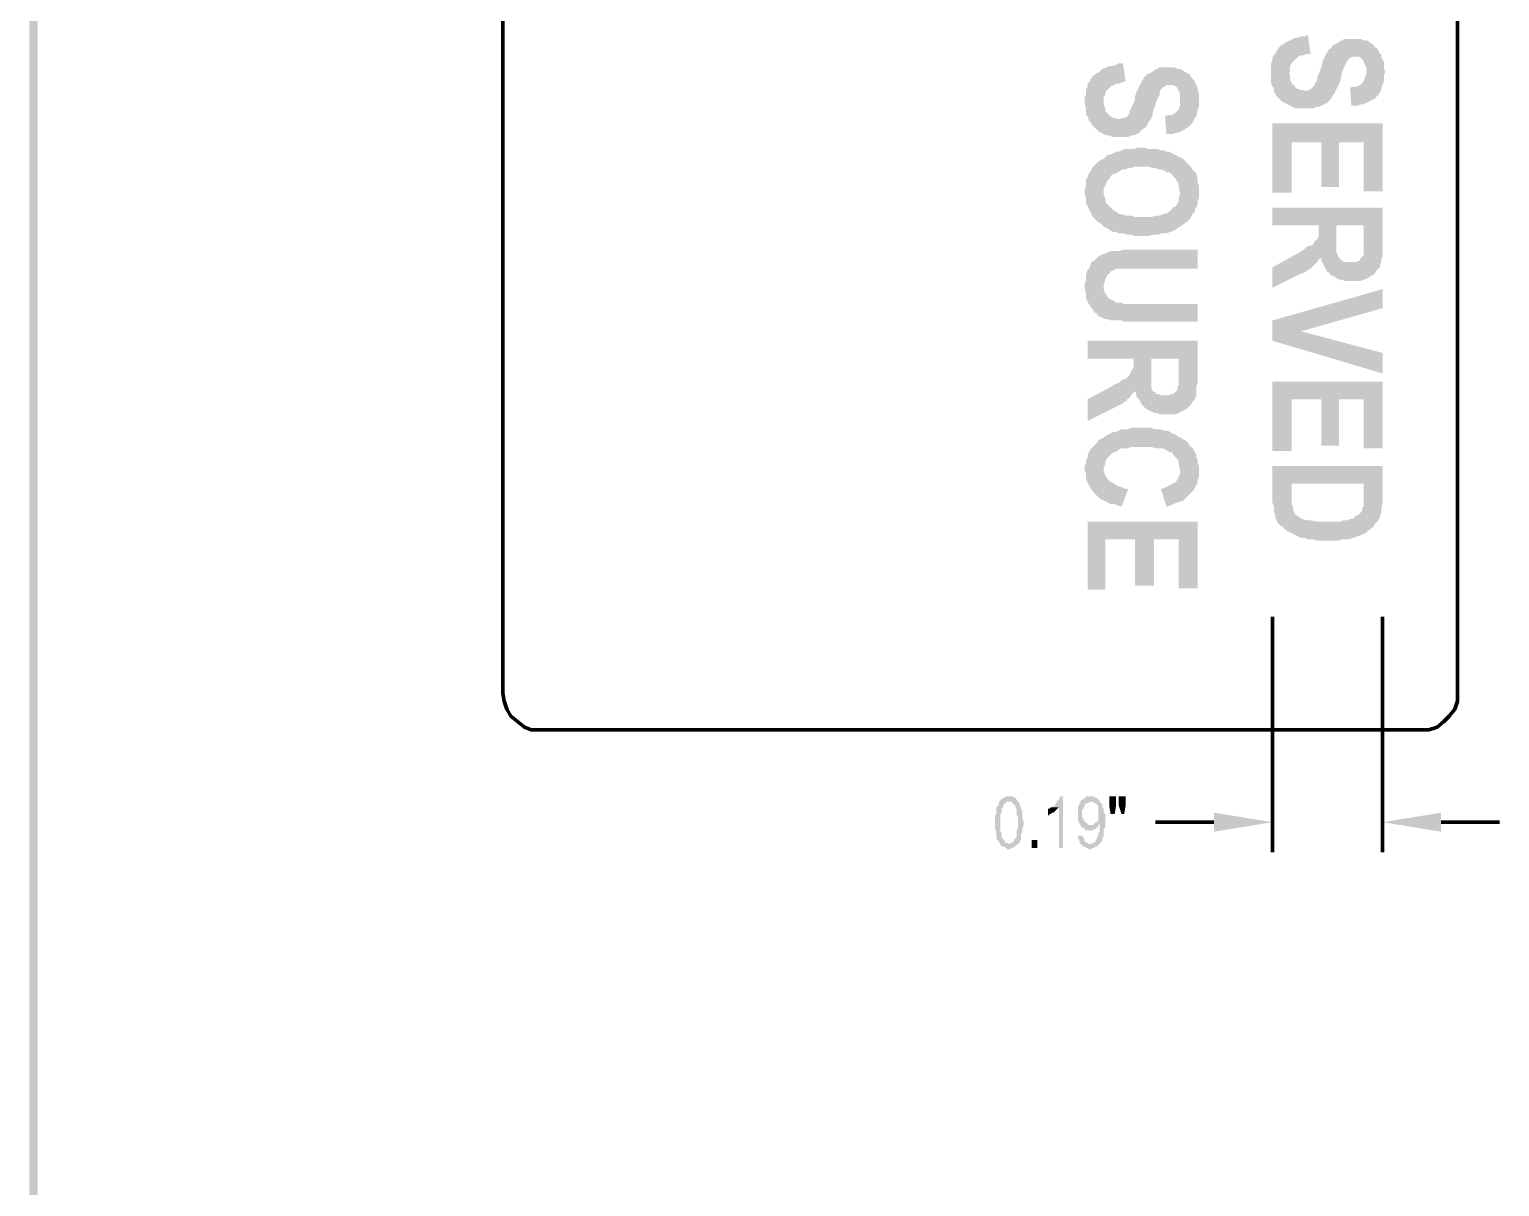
# Model space of a CAD drawing. Header units: inches. Extents: x -186 to 186, y -282 to 282.
# Drawn here: x -186.11 to -146.07, y -237.15 to -205.63 of the extents above; entities that cross this region are included whole.
import ezdxf

# ---------------------------------------------------------------- set-up
doc = ezdxf.new("R2010")
doc.units = ezdxf.units.IN
doc.header["$MEASUREMENT"] = 0
doc.layers.add('H', color=7, linetype='CONTINUOUS', lineweight=100)
doc.layers.add('P', color=250, linetype='CONTINUOUS', lineweight=100)

msp = doc.modelspace()

# ---------------------------------------------------------------- hatches: boundary and pattern name
at = {"layer": 'H', "linetype": 'Continuous'}
for points in [[(-185.889, 281.889), (-186.111, 282.111), (-185.889, -281.889)], [(-186.111, 282.111), (-185.889, -281.889), (-186.111, -282.111)], [(-151.222, -206.296), (-151.296, -205.778), (-151.37, -205.815), (-151.481, -205.815), (-151.556, -205.852), (-151.63, -205.852), (-151.704, -205.889), (-151.852, -205.963), (-151.815, -206.815), (-151.778, -206.778), (-151.778, -206.704), (-151.778, -206.63), (-151.741, -206.556), (-151.704, -206.519), (-151.667, -206.481), (-151.63, -206.444), (-151.556, -206.37), (-151.481, -206.333), (-151.407, -206.333), (-151.333, -206.296)], [(-149.185, -206.778), (-149.222, -206.704), (-149.222, -206.593), (-149.222, -206.519), (-149.259, -206.444), (-149.296, -206.37), (-149.296, -206.296), (-149.333, -206.296), (-149.37, -206.222), (-149.407, -206.148), (-149.481, -206.111), (-149.519, -206.037), (-149.593, -206), (-149.63, -205.963), (-149.704, -205.926), (-149.778, -205.926), (-149.852, -205.889), (-149.963, -205.889), (-150.111, -205.889), (-150.296, -205.889), (-150.37, -205.926), (-150.444, -205.963), (-150.481, -206), (-150.556, -206.037), (-150.63, -206.074), (-150.667, -206.148), (-150.741, -206.185), (-150.741, -206.222), (-150.778, -206.259), (-150.852, -206.407), (-150.889, -206.481), (-150.926, -206.667), (-150.963, -206.741), (-151, -206.852), (-151.037, -206.926), (-151.037, -207), (-151.074, -207.074), (-151.111, -207.111), (-151.111, -207.148), (-151.148, -207.185), (-151.222, -207.259), (-151.296, -207.296), (-151.37, -207.296), (-151.556, -207.259), (-151.63, -207.222), (-151.667, -207.148), (-151.704, -207.148), (-151.741, -207.074), (-151.778, -207), (-151.778, -206.889), (-151.815, -206.815), (-151.852, -205.963), (-151.926, -206), (-151.963, -206.037), (-152.037, -206.074), (-152.074, -206.111), (-152.148, -206.222), (-152.185, -206.296), (-152.222, -206.333), (-152.259, -206.407), (-152.259, -206.481), (-152.296, -206.556), (-152.296, -206.63), (-152.296, -206.704), (-152.296, -206.889), (-152.296, -207), (-152.296, -207.074), (-152.259, -207.185), (-152.222, -207.222), (-152.222, -207.333), (-152.185, -207.37), (-152.148, -207.444), (-152.111, -207.481), (-152.037, -207.556), (-152, -207.593), (-151.926, -207.63), (-151.852, -207.667), (-151.778, -207.704), (-151.704, -207.741), (-151.63, -207.778), (-151.556, -207.778), (-151.481, -207.778), (-151.222, -207.778), (-151.148, -207.778), (-151.074, -207.741), (-151, -207.741), (-150.926, -207.704), (-150.778, -207.63), (-150.704, -207.556), (-150.667, -207.519), (-150.63, -207.444), (-150.556, -207.37), (-150.556, -207.333), (-150.519, -207.259), (-150.481, -207.185), (-150.444, -207.111), (-150.407, -207), (-150.37, -206.815), (-150.333, -206.704), (-150.259, -206.556), (-150.222, -206.481), (-150.185, -206.444), (-150.148, -206.407), (-150.074, -206.37), (-150, -206.37), (-149.926, -206.37), (-149.852, -206.407), (-149.778, -206.481), (-149.778, -206.519), (-149.704, -206.667), (-149.704, -206.778), (-149.704, -207.63), (-149.63, -207.593), (-149.556, -207.556), (-149.481, -207.519), (-149.444, -207.481), (-149.37, -207.407), (-149.333, -207.333), (-149.296, -207.296), (-149.296, -207.222), (-149.259, -207.148), (-149.222, -207.037), (-149.222, -206.963), (-149.222, -206.889)], [(-156.259, -207.037), (-156.333, -206.556), (-156.444, -206.556), (-156.519, -206.593), (-156.63, -206.63), (-156.704, -206.63), (-156.778, -206.667), (-156.889, -206.704), (-156.852, -207.593), (-156.852, -207.556), (-156.852, -207.481), (-156.815, -207.407), (-156.815, -207.333), (-156.704, -207.222), (-156.667, -207.185), (-156.593, -207.148), (-156.519, -207.111), (-156.444, -207.111), (-156.37, -207.074)], [(-154.259, -207.556), (-154.259, -207.481), (-154.259, -207.37), (-154.296, -207.296), (-154.296, -207.222), (-154.333, -207.148), (-154.37, -207.074), (-154.37, -207.037), (-154.407, -207), (-154.481, -206.926), (-154.519, -206.852), (-154.593, -206.815), (-154.667, -206.778), (-154.704, -206.741), (-154.778, -206.704), (-154.852, -206.704), (-154.926, -206.667), (-155, -206.667), (-155.185, -206.667), (-155.333, -206.667), (-155.407, -206.704), (-155.481, -206.741), (-155.519, -206.778), (-155.593, -206.815), (-155.667, -206.852), (-155.741, -206.926), (-155.778, -206.963), (-155.778, -207), (-155.815, -207.037), (-155.852, -207.111), (-155.889, -207.185), (-155.926, -207.259), (-155.963, -207.333), (-156, -207.444), (-156, -207.519), (-156.037, -207.63), (-156.074, -207.704), (-156.111, -207.778), (-156.148, -207.852), (-156.148, -207.889), (-156.185, -207.963), (-156.259, -208.037), (-156.296, -208.037), (-156.333, -208.037), (-156.444, -208.074), (-156.593, -208.037), (-156.667, -208), (-156.741, -207.926), (-156.778, -207.889), (-156.815, -207.852), (-156.815, -207.778), (-156.852, -207.667), (-156.852, -207.593), (-156.889, -206.704), (-156.963, -206.778), (-157.037, -206.815), (-157.074, -206.852), (-157.148, -206.889), (-157.222, -207), (-157.222, -207.037), (-157.296, -207.111), (-157.296, -207.185), (-157.333, -207.259), (-157.333, -207.333), (-157.333, -207.407), (-157.37, -207.481), (-157.37, -207.667), (-157.333, -207.778), (-157.333, -207.852), (-157.333, -207.963), (-157.296, -208), (-157.259, -208.111), (-157.222, -208.148), (-157.148, -208.259), (-157.037, -208.37), (-157, -208.407), (-156.926, -208.444), (-156.852, -208.481), (-156.778, -208.519), (-156.704, -208.519), (-156.63, -208.556), (-156.519, -208.556), (-156.296, -208.556), (-156.185, -208.556), (-156.111, -208.519), (-156.037, -208.519), (-155.963, -208.481), (-155.889, -208.444), (-155.852, -208.407), (-155.778, -208.333), (-155.704, -208.296), (-155.667, -208.222), (-155.63, -208.148), (-155.593, -208.111), (-155.556, -208.037), (-155.519, -207.963), (-155.519, -207.889), (-155.481, -207.778), (-155.444, -207.667), (-155.407, -207.556), (-155.37, -207.481), (-155.333, -207.407), (-155.333, -207.333), (-155.296, -207.259), (-155.259, -207.222), (-155.185, -207.185), (-155.148, -207.148), (-155.037, -207.148), (-154.963, -207.148), (-154.889, -207.185), (-154.852, -207.222), (-154.815, -207.296), (-154.778, -207.37), (-154.778, -207.444), (-154.778, -207.556), (-154.741, -208.407), (-154.667, -208.37), (-154.63, -208.333), (-154.556, -208.296), (-154.481, -208.222), (-154.444, -208.185), (-154.407, -208.111), (-154.37, -208.037), (-154.333, -208), (-154.296, -207.815), (-154.259, -207.741), (-154.259, -207.667)], [(-149.704, -207.63), (-149.704, -206.778), (-149.704, -206.852), (-149.778, -207.037), (-149.815, -207.074), (-149.815, -207.111), (-149.889, -207.148), (-149.963, -207.185), (-150.037, -207.185), (-150.148, -207.222), (-150.111, -207.704), (-150, -207.704), (-149.926, -207.704), (-149.852, -207.667), (-149.778, -207.667)], [(-154.741, -208.407), (-154.778, -207.556), (-154.778, -207.63), (-154.778, -207.704), (-154.815, -207.815), (-154.852, -207.852), (-154.889, -207.889), (-154.926, -207.926), (-155, -207.963), (-155.111, -207.963), (-155.185, -208), (-155.148, -208.481), (-155.074, -208.481), (-154.963, -208.481), (-154.889, -208.444), (-154.815, -208.444)], [(-149.259, -210.037), (-149.259, -208.185), (-152.259, -208.185), (-152.259, -210.074), (-151.741, -210.074), (-151.741, -208.704), (-150.926, -208.704), (-150.926, -209.926), (-150.444, -209.926), (-150.444, -208.704), (-149.778, -208.704), (-149.778, -210.037)], [(-154.259, -210.074), (-154.259, -210), (-154.259, -209.889), (-154.296, -209.815), (-154.296, -209.741), (-154.333, -209.556), (-154.37, -209.519), (-154.444, -209.444), (-154.481, -209.37), (-154.63, -209.222), (-154.704, -209.148), (-154.778, -209.111), (-154.852, -209.074), (-155, -209), (-155.074, -208.963), (-155.148, -208.963), (-155.222, -208.926), (-155.296, -208.926), (-155.37, -208.889), (-155.444, -208.889), (-155.556, -208.889), (-155.63, -208.889), (-155.741, -208.852), (-155.926, -208.852), (-156.037, -208.889), (-156.111, -208.889), (-156.185, -208.889), (-156.296, -208.889), (-156.37, -208.926), (-156.444, -208.963), (-156.519, -208.963), (-156.593, -209), (-156.667, -209.037), (-156.741, -209.037), (-156.815, -209.111), (-156.852, -209.148), (-156.926, -209.185), (-157, -209.222), (-157.037, -209.259), (-157.111, -209.333), (-157.148, -209.37), (-157.185, -209.444), (-157.259, -209.556), (-157.296, -209.667), (-157.333, -209.704), (-157.333, -209.815), (-157.333, -209.889), (-157.37, -209.963), (-157.37, -210.111), (-157.333, -210.222), (-157.333, -210.296), (-157.333, -210.37), (-157.296, -210.444), (-157.259, -210.519), (-157.222, -210.593), (-157.185, -210.667), (-157.148, -210.741), (-157.111, -210.778), (-157.037, -210.852), (-157, -210.889), (-156.963, -210.889), (-156.889, -210.963), (-156.852, -211), (-156.852, -210.074), (-156.852, -209.963), (-156.815, -209.889), (-156.778, -209.815), (-156.778, -209.778), (-156.704, -209.704), (-156.667, -209.63), (-156.593, -209.556), (-156.519, -209.556), (-156.481, -209.519), (-156.407, -209.481), (-156.333, -209.444), (-156.259, -209.444), (-156.185, -209.407), (-156.111, -209.407), (-156, -209.37), (-155.63, -209.37), (-155.519, -209.407), (-155.444, -209.407), (-155.333, -209.444), (-155.296, -209.444), (-155.185, -209.481), (-155.148, -209.519), (-155.074, -209.519), (-155.037, -209.556), (-155, -209.556), (-154.963, -209.63), (-154.889, -209.704), (-154.852, -209.778), (-154.815, -209.815), (-154.815, -209.889), (-154.778, -210.074), (-154.704, -210.963), (-154.667, -210.926), (-154.519, -210.815), (-154.481, -210.741), (-154.444, -210.667), (-154.37, -210.593), (-154.37, -210.519), (-154.333, -210.481), (-154.296, -210.37), (-154.296, -210.296), (-154.259, -210.222), (-154.259, -210.148)], [(-154.704, -210.963), (-154.778, -210.074), (-154.778, -210.148), (-154.815, -210.222), (-154.815, -210.296), (-154.852, -210.37), (-154.889, -210.444), (-154.963, -210.481), (-155.037, -210.556), (-155.074, -210.593), (-155.111, -210.63), (-155.259, -210.667), (-155.333, -210.704), (-155.407, -210.704), (-155.593, -210.741), (-155.704, -210.741), (-155.815, -210.741), (-155.889, -210.741), (-156, -210.741), (-156.111, -210.704), (-156.259, -210.704), (-156.333, -210.667), (-156.407, -210.667), (-156.481, -210.63), (-156.519, -210.593), (-156.593, -210.556), (-156.667, -210.481), (-156.704, -210.444), (-156.778, -210.37), (-156.815, -210.296), (-156.815, -210.222), (-156.852, -210.148), (-156.852, -210.074), (-156.852, -211), (-156.778, -211.037), (-156.704, -211.074), (-156.667, -211.111), (-156.593, -211.148), (-156.519, -211.148), (-156.444, -211.185), (-156.333, -211.185), (-156.185, -211.222), (-156.111, -211.222), (-156, -211.259), (-155.63, -211.259), (-155.519, -211.222), (-155.444, -211.222), (-155.37, -211.222), (-155.296, -211.185), (-155.185, -211.185), (-155.037, -211.148), (-154.963, -211.111), (-154.889, -211.074), (-154.778, -211)], [(-149.259, -211.519), (-149.259, -210.481), (-152.259, -210.481), (-152.259, -210.963), (-151, -210.963), (-151, -211.074), (-151, -211.889), (-150.926, -211.852), (-150.926, -211.926), (-150.889, -212), (-150.852, -212.074), (-150.815, -212.148), (-150.778, -212.222), (-150.704, -212.259), (-150.667, -212.333), (-150.63, -212.333), (-150.556, -212.37), (-150.519, -210.963), (-149.778, -210.963), (-149.778, -212.444), (-149.667, -212.407), (-149.556, -212.333), (-149.481, -212.296), (-149.444, -212.222), (-149.37, -212.148), (-149.333, -212.111), (-149.333, -212.037), (-149.296, -211.963), (-149.296, -211.889), (-149.259, -211.815), (-149.259, -211.741), (-149.259, -211.63)], [(-149.778, -212.444), (-149.778, -211.37), (-149.778, -211.556), (-149.778, -211.667), (-149.778, -211.704), (-149.778, -211.778), (-149.815, -211.815), (-149.852, -211.852), (-149.889, -211.926), (-149.963, -211.963), (-150.037, -211.963), (-150.222, -211.963), (-150.296, -211.963), (-150.37, -211.926), (-150.407, -211.889), (-150.444, -211.852), (-150.481, -211.778), (-150.519, -211.704), (-150.519, -211.667), (-150.519, -210.963), (-150.556, -212.37), (-150.519, -212.407), (-150.444, -212.444), (-150.37, -212.444), (-150.296, -212.481), (-150.185, -212.481), (-150.111, -212.481), (-150, -212.481), (-149.926, -212.481), (-149.852, -212.481)], [(-151, -211.889), (-151, -211.074), (-151, -211.185), (-151, -211.259), (-151.037, -211.333), (-151.111, -211.407), (-151.148, -211.481), (-151.185, -211.519), (-151.259, -211.519), (-151.333, -211.556), (-151.407, -211.63), (-151.481, -211.667), (-151.593, -211.741), (-152.259, -212.111), (-152.259, -212.667), (-151.593, -212.333), (-151.519, -212.296), (-151.407, -212.259), (-151.333, -212.222), (-151.296, -212.185), (-151.222, -212.148), (-151.185, -212.111), (-151.148, -212.074), (-151.111, -212.037), (-151.037, -211.963)], [(-154.296, -213.593), (-154.296, -213.111), (-156.296, -213.111), (-156.37, -213.074), (-156.444, -213.074), (-156.519, -213.074), (-156.556, -213.037), (-156.63, -213), (-156.704, -212.963), (-156.778, -212.889), (-156.778, -212.852), (-156.815, -212.815), (-156.852, -212.704), (-156.852, -211.741), (-156.926, -211.778), (-157, -211.815), (-157.037, -211.852), (-157.111, -211.926), (-157.185, -211.963), (-157.222, -212.037), (-157.222, -212.074), (-157.259, -212.148), (-157.296, -212.185), (-157.333, -212.296), (-157.333, -212.37), (-157.333, -212.444), (-157.37, -212.556), (-157.37, -212.704), (-157.333, -212.815), (-157.333, -212.889), (-157.333, -212.963), (-157.296, -213.037), (-157.259, -213.111), (-157.185, -213.222), (-157.148, -213.259), (-157.111, -213.333), (-157.037, -213.37), (-157, -213.444), (-156.889, -213.481), (-156.852, -213.519), (-156.778, -213.519), (-156.741, -213.519), (-156.667, -213.556), (-156.63, -213.556), (-156.556, -213.556), (-156.481, -213.556), (-156.37, -213.556), (-156.296, -213.593), (-155.889, -213.593)], [(-154.296, -212.148), (-154.296, -211.63), (-156.037, -211.63), (-156.148, -211.63), (-156.333, -211.63), (-156.444, -211.667), (-156.519, -211.667), (-156.593, -211.667), (-156.667, -211.667), (-156.741, -211.704), (-156.778, -211.704), (-156.815, -211.741), (-156.852, -211.741), (-156.852, -212.63), (-156.852, -212.593), (-156.815, -212.444), (-156.778, -212.37), (-156.741, -212.296), (-156.704, -212.296), (-156.667, -212.222), (-156.593, -212.185), (-156.519, -212.148), (-156.444, -212.148), (-156.37, -212.148), (-155.926, -212.148)], [(-149.259, -213.222), (-149.259, -212.704), (-152.259, -213.556), (-151.481, -213.852)], [(-149.259, -215), (-149.259, -214.444), (-151.481, -213.852), (-152.259, -213.556), (-152.259, -214.111)], [(-154.296, -215.148), (-154.296, -214.111), (-157.296, -214.111), (-157.296, -214.593), (-156.037, -214.593), (-156.037, -214.704), (-156.037, -215.519), (-156, -215.481), (-155.963, -215.556), (-155.963, -215.63), (-155.889, -215.704), (-155.852, -215.778), (-155.815, -215.852), (-155.704, -215.963), (-155.63, -216), (-155.556, -214.593), (-154.815, -214.593), (-154.815, -216.074), (-154.741, -216.037), (-154.667, -216), (-154.593, -215.963), (-154.519, -215.889), (-154.481, -215.852), (-154.444, -215.778), (-154.37, -215.704), (-154.37, -215.667), (-154.333, -215.593), (-154.333, -215.519), (-154.333, -215.444), (-154.333, -215.37), (-154.296, -215.259)], [(-154.815, -216.074), (-154.815, -215), (-154.815, -215.185), (-154.815, -215.296), (-154.815, -215.333), (-154.852, -215.37), (-154.852, -215.444), (-154.889, -215.481), (-154.963, -215.556), (-155, -215.556), (-155.111, -215.593), (-155.296, -215.593), (-155.37, -215.556), (-155.444, -215.556), (-155.444, -215.519), (-155.519, -215.481), (-155.556, -215.407), (-155.556, -215.37), (-155.556, -215.333), (-155.556, -215.296), (-155.556, -214.593), (-155.63, -216), (-155.556, -216.037), (-155.481, -216.074), (-155.407, -216.074), (-155.333, -216.111), (-155.222, -216.111), (-155.148, -216.111), (-155.037, -216.111), (-154.963, -216.111), (-154.889, -216.111)], [(-156.037, -215.519), (-156.037, -214.704), (-156.037, -214.815), (-156.074, -214.889), (-156.111, -214.963), (-156.148, -215.037), (-156.222, -215.111), (-156.259, -215.148), (-156.296, -215.148), (-156.37, -215.185), (-156.444, -215.259), (-156.556, -215.296), (-156.667, -215.37), (-157.296, -215.704), (-157.296, -216.296), (-156.704, -216), (-156.63, -215.963), (-156.556, -215.926), (-156.481, -215.889), (-156.407, -215.852), (-156.333, -215.815), (-156.296, -215.778), (-156.222, -215.741), (-156.222, -215.704), (-156.148, -215.667), (-156.111, -215.593)], [(-149.259, -217.037), (-149.259, -215.222), (-152.259, -215.222), (-152.259, -217.111), (-151.741, -217.111), (-151.741, -215.704), (-150.926, -215.704), (-150.926, -216.963), (-150.444, -216.963), (-150.444, -215.704), (-149.778, -215.704), (-149.778, -217.037)], [(-154.704, -216.778), (-154.778, -216.741), (-154.852, -216.704), (-154.889, -216.667), (-155, -216.63), (-155.037, -216.593), (-155.148, -216.556), (-155.222, -216.556), (-155.296, -216.519), (-155.37, -216.519), (-155.481, -216.519), (-155.556, -216.481), (-155.63, -216.481), (-155.741, -216.481), (-155.926, -216.481), (-156, -216.481), (-156.111, -216.481), (-156.185, -216.519), (-156.296, -216.519), (-156.37, -216.519), (-156.519, -216.593), (-156.593, -216.593), (-156.667, -216.63), (-156.741, -216.667), (-156.852, -216.741), (-156.852, -217.593), (-156.852, -217.556), (-156.815, -217.481), (-156.815, -217.407), (-156.778, -217.333), (-156.741, -217.296), (-156.667, -217.222), (-156.593, -217.148), (-156.556, -217.148), (-156.481, -217.111), (-156.444, -217.074), (-156.37, -217.037), (-156.296, -217.037), (-156.185, -217.037), (-156.111, -217), (-156, -217), (-155.593, -217), (-155.407, -217.037), (-155.333, -217.037), (-155.259, -217.037), (-155.185, -217.074), (-155.111, -217.111), (-155.074, -217.148), (-155, -217.148), (-154.926, -217.259), (-154.852, -217.333), (-154.815, -217.37), (-154.815, -217.444), (-154.778, -217.63)], [(-156.185, -218.148), (-156.259, -218.148), (-156.333, -218.111), (-156.444, -218.074), (-156.519, -218.037), (-156.63, -217.963), (-156.704, -217.926), (-156.741, -217.889), (-156.815, -217.778), (-156.852, -217.667), (-156.852, -217.593), (-156.852, -216.741), (-156.926, -216.778), (-157, -216.815), (-157.037, -216.889), (-157.111, -216.963), (-157.148, -217), (-157.222, -217.074), (-157.259, -217.148), (-157.296, -217.222), (-157.296, -217.296), (-157.333, -217.37), (-157.333, -217.444), (-157.37, -217.519), (-157.37, -217.667), (-157.333, -217.741), (-157.333, -217.815), (-157.333, -217.889), (-157.296, -217.963), (-157.259, -218.037), (-157.222, -218.111), (-157.111, -218.259), (-157, -218.37), (-156.963, -218.407), (-156.889, -218.444), (-156.815, -218.481), (-156.741, -218.519), (-156.667, -218.556), (-156.556, -218.556), (-156.481, -218.593), (-156.37, -218.63)], [(-154.259, -217.63), (-154.259, -217.593), (-154.259, -217.519), (-154.296, -217.444), (-154.296, -217.333), (-154.333, -217.296), (-154.333, -217.185), (-154.37, -217.148), (-154.407, -217.074), (-154.481, -217), (-154.519, -216.963), (-154.556, -216.889), (-154.63, -216.815), (-154.667, -216.815), (-154.704, -216.778), (-154.778, -217.63), (-154.778, -217.667), (-154.778, -217.741), (-154.815, -217.815), (-154.852, -217.889), (-154.889, -217.963), (-154.963, -218), (-155.037, -218.037), (-155.111, -218.074), (-155.185, -218.111), (-155.296, -218.148), (-155.148, -218.63), (-155.037, -218.593), (-154.963, -218.556), (-154.852, -218.519), (-154.778, -218.481), (-154.704, -218.481), (-154.667, -218.444), (-154.593, -218.37), (-154.519, -218.296), (-154.407, -218.185), (-154.37, -218.111), (-154.333, -218.037), (-154.296, -217.963), (-154.296, -217.889), (-154.259, -217.815), (-154.259, -217.704)], [(-149.259, -218.407), (-149.259, -217.519), (-152.259, -217.519), (-152.259, -218.519), (-152.222, -218.63), (-152.222, -218.704), (-152.222, -218.778), (-152.185, -218.852), (-152.185, -218.926), (-152.148, -219), (-152.111, -219.074), (-152.037, -219.148), (-151.963, -219.185), (-151.926, -219.259), (-151.889, -219.259), (-151.852, -219.296), (-151.778, -219.333), (-151.741, -218), (-149.778, -218), (-149.778, -218.222), (-149.704, -219.333), (-149.667, -219.296), (-149.519, -219.185), (-149.481, -219.111), (-149.407, -219.037), (-149.37, -219), (-149.333, -218.926), (-149.333, -218.889), (-149.296, -218.778), (-149.296, -218.704), (-149.259, -218.519)], [(-149.704, -219.333), (-149.778, -218.222), (-149.778, -218.333), (-149.778, -218.407), (-149.778, -218.519), (-149.778, -218.556), (-149.778, -218.63), (-149.815, -218.667), (-149.815, -218.741), (-149.889, -218.815), (-149.926, -218.852), (-150, -218.889), (-150.074, -218.963), (-150.148, -218.963), (-150.222, -219), (-150.259, -219), (-150.333, -219), (-150.407, -219.037), (-150.481, -219.037), (-150.556, -219.037), (-150.667, -219.037), (-150.778, -219.037), (-150.889, -219.037), (-151.037, -219.037), (-151.222, -219), (-151.333, -219), (-151.444, -218.963), (-151.519, -218.926), (-151.556, -218.889), (-151.63, -218.852), (-151.667, -218.778), (-151.704, -218.704), (-151.704, -218.63), (-151.741, -218.556), (-151.741, -218.481), (-151.741, -218), (-151.778, -219.333), (-151.704, -219.37), (-151.63, -219.407), (-151.556, -219.444), (-151.481, -219.481), (-151.444, -219.481), (-151.37, -219.481), (-151.296, -219.519), (-151.148, -219.519), (-151.037, -219.556), (-150.963, -219.556), (-150.63, -219.556), (-150.519, -219.556), (-150.444, -219.556), (-150.37, -219.519), (-150.296, -219.519), (-150.185, -219.519), (-150.074, -219.481), (-150.037, -219.481), (-149.963, -219.444), (-149.852, -219.407), (-149.778, -219.37)], [(-154.296, -220.852), (-154.296, -219.037), (-157.296, -219.037), (-157.296, -220.889), (-156.815, -220.889), (-156.815, -219.519), (-156, -219.519), (-156, -220.778), (-155.481, -220.778), (-155.481, -219.519), (-154.815, -219.519), (-154.815, -220.852)], [(-159.444, -226.519), (-159.481, -226.519), (-159.519, -226.519), (-159.556, -226.556), (-159.593, -226.556), (-159.63, -226.593), (-159.667, -226.63), (-159.704, -226.667), (-159.704, -226.704), (-159.704, -226.741), (-159.741, -226.778), (-159.778, -226.815), (-159.778, -226.852), (-159.778, -226.889), (-159.778, -226.926), (-159.778, -226.963), (-159.778, -227), (-159.815, -227.037), (-159.815, -227.407), (-159.778, -227.481), (-159.778, -227.556), (-159.778, -227.593), (-159.778, -227.63), (-159.778, -227.667), (-159.667, -227.815), (-159.444, -227.815), (-159.481, -227.778), (-159.519, -227.778), (-159.556, -227.778), (-159.556, -227.704), (-159.593, -227.704), (-159.593, -227.667), (-159.63, -227.63), (-159.63, -227.593), (-159.63, -227.556), (-159.63, -227.519), (-159.667, -227.481), (-159.667, -227), (-159.63, -226.963), (-159.63, -226.926), (-159.63, -226.889), (-159.63, -226.852), (-159.593, -226.815), (-159.593, -226.778), (-159.556, -226.704), (-159.519, -226.704), (-159.519, -226.667), (-159.481, -226.667), (-159.444, -226.667), (-159.185, -226.667), (-159.259, -226.556), (-159.296, -226.556), (-159.333, -226.519), (-159.37, -226.519)], [(-157.963, -226.519), (-158.037, -226.519), (-158.037, -226.556), (-158.074, -226.556), (-158.074, -226.63), (-158.111, -226.63), (-158.148, -226.667), (-158.148, -226.704), (-158.185, -226.741), (-158.185, -226.778), (-158.222, -226.778), (-158.259, -226.815), (-158.296, -226.815), (-158.074, -226.815), (-158.074, -227.926), (-157.963, -227.926)], [(-157.222, -226.519), (-157.296, -226.519), (-157.333, -226.519), (-157.333, -226.556), (-157.37, -226.556), (-157.407, -226.593), (-157.481, -226.63), (-157.185, -226.667), (-157.148, -226.667), (-157.111, -226.704), (-157.074, -226.704), (-157.037, -226.741), (-157, -226.778), (-157, -226.815), (-157, -226.852), (-157, -226.889), (-157, -227.074), (-157, -227.111), (-157, -227.148), (-157.037, -227.222), (-157.074, -227.222), (-156.963, -227.259), (-156.963, -227.333), (-156.963, -227.37), (-156.963, -227.481), (-157, -227.519), (-157, -227.556), (-157, -227.593), (-157.037, -227.63), (-157.037, -227.667), (-157.074, -227.704), (-157.074, -227.741), (-157.111, -227.778), (-157.148, -227.778), (-157.185, -227.815), (-157.222, -227.815), (-156.963, -227.815), (-156.963, -227.778), (-156.926, -227.778), (-156.889, -227.704), (-156.889, -227.667), (-156.889, -227.63), (-156.852, -227.63), (-156.852, -227.593), (-156.852, -227.556), (-156.852, -227.519), (-156.852, -227.481), (-156.852, -227.407), (-156.815, -227.37), (-156.815, -227), (-156.852, -226.963), (-156.852, -226.926), (-156.852, -226.889), (-156.852, -226.852), (-156.889, -226.815), (-156.889, -226.778), (-156.889, -226.741), (-156.926, -226.704), (-156.963, -226.667), (-156.963, -226.63), (-157, -226.63), (-157, -226.593), (-157.074, -226.556), (-157.148, -226.519), (-157.185, -226.519)], [(-156.519, -226.519), (-156.704, -226.519), (-156.704, -226.778), (-156.667, -227), (-156.556, -227), (-156.519, -226.778)], [(-156.259, -226.519), (-156.444, -226.519), (-156.444, -226.778), (-156.37, -227), (-156.296, -227), (-156.259, -226.778)], [(-159.185, -226.667), (-159.444, -226.667), (-159.37, -226.667), (-159.333, -226.704), (-159.296, -226.741), (-159.259, -226.778), (-159.259, -226.815), (-159.222, -226.889), (-159.222, -226.963), (-159.222, -227.037), (-159.185, -227.074), (-159.185, -227.37), (-159.222, -227.444), (-159.222, -227.519), (-159.222, -227.556), (-159.222, -227.593), (-159.222, -227.63), (-159.259, -227.667), (-159.296, -227.704), (-159.296, -227.741), (-159.333, -227.778), (-159.37, -227.778), (-159.407, -227.815), (-159.444, -227.815), (-159.667, -227.815), (-159.667, -227.852), (-159.593, -227.889), (-159.556, -227.889), (-159.519, -227.926), (-159.481, -227.963), (-159.407, -227.963), (-159.37, -227.926), (-159.333, -227.926), (-159.296, -227.889), (-159.185, -227.815), (-159.148, -227.778), (-159.111, -227.704), (-159.111, -227.667), (-159.111, -227.63), (-159.111, -227.556), (-159.074, -227.519), (-159.074, -227.444), (-159.074, -227.37), (-159.037, -227.333), (-159.037, -227.185), (-159.074, -227.111), (-159.074, -227), (-159.074, -226.963), (-159.074, -226.889), (-159.111, -226.889), (-159.111, -226.852), (-159.111, -226.815), (-159.148, -226.741), (-159.148, -226.704)], [(-158.296, -226.815), (-158.333, -226.852), (-158.37, -226.852), (-158.37, -227.037), (-158.333, -227.037), (-158.333, -227), (-158.296, -227), (-158.259, -226.963), (-158.222, -226.963), (-158.185, -226.926), (-158.148, -226.889), (-158.074, -226.815)], [(-157.481, -226.63), (-157.481, -226.667), (-157.519, -226.704), (-157.519, -226.778), (-157.556, -226.778), (-157.556, -226.815), (-157.556, -226.852), (-157.556, -226.889), (-157.556, -227.111), (-157.556, -227.148), (-157.556, -227.185), (-157.519, -227.222), (-157.519, -227.259), (-157.481, -227.296), (-157.185, -227.296), (-157.222, -227.296), (-157.296, -227.296), (-157.296, -227.259), (-157.333, -227.222), (-157.37, -227.222), (-157.37, -227.185), (-157.407, -227.148), (-157.407, -227.111), (-157.444, -227.074), (-157.444, -226.889), (-157.407, -226.852), (-157.37, -226.778), (-157.37, -226.741), (-157.333, -226.704), (-157.296, -226.704), (-157.222, -226.667), (-157.185, -226.667)], [(-153.852, -226.963), (-153.852, -227.481), (-152.259, -227.222)], [(-147.667, -226.963), (-147.667, -227.481), (-149.259, -227.222)], [(-157.074, -227.222), (-157.111, -227.259), (-157.148, -227.296), (-157.481, -227.296), (-157.481, -227.333), (-157.444, -227.37), (-157.407, -227.37), (-157.37, -227.407), (-157.333, -227.444), (-157.296, -227.444), (-157.259, -227.444), (-157.222, -227.444), (-157.185, -227.444), (-157.148, -227.444), (-157.111, -227.407), (-157.074, -227.407), (-157, -227.333), (-157, -227.296), (-156.963, -227.259)], [(-158.815, -227.926), (-158.667, -227.926), (-158.667, -227.704), (-158.815, -227.704)], [(-157.444, -227.593), (-157.556, -227.593), (-157.556, -227.63), (-157.556, -227.667), (-157.519, -227.704), (-157.519, -227.741), (-157.519, -227.778), (-157.481, -227.815), (-157.444, -227.852), (-157.407, -227.889), (-157.37, -227.889), (-157.333, -227.926), (-157.296, -227.926), (-157.259, -227.963), (-157.185, -227.963), (-157.148, -227.926), (-157.111, -227.926), (-157.111, -227.889), (-157.037, -227.889), (-157.037, -227.852), (-157, -227.852), (-156.963, -227.815), (-157.222, -227.815), (-157.259, -227.815), (-157.296, -227.778), (-157.333, -227.778), (-157.37, -227.741), (-157.37, -227.704), (-157.407, -227.667), (-157.407, -227.63)]]:
    msp.add_hatch(color=0, dxfattribs=at).paths.add_polyline_path(points)

# ---------------------------------------------------------------- linework, layer by layer
at = {"layer": 'P', "color": 0, "linetype": 'Continuous'}
for points in [[(-173.222, -223.704), (-173.222, -153.704)], [(-147.222, -153.704), (-147.222, -223.704)], [(-152.259, -221.63), (-152.259, -228.037)], [(-149.259, -221.63), (-149.259, -228.037)], [(-173.222, -223.704), (-173.185, -223.926), (-173.111, -224.148), (-173, -224.333), (-172.815, -224.481), (-172.63, -224.63), (-172.444, -224.704), (-172.222, -224.704)], [(-148.222, -224.704), (-148, -224.704), (-147.778, -224.63), (-147.593, -224.481), (-147.444, -224.333), (-147.296, -224.148), (-147.222, -223.926), (-147.222, -223.704)], [(-148.222, -224.704), (-172.222, -224.704)], [(-153.852, -227.222), (-155.444, -227.222)], [(-147.667, -227.222), (-146.074, -227.222)]]:
    msp.add_lwpolyline(points, dxfattribs=at)

doc.saveas('drawing.dxf')
